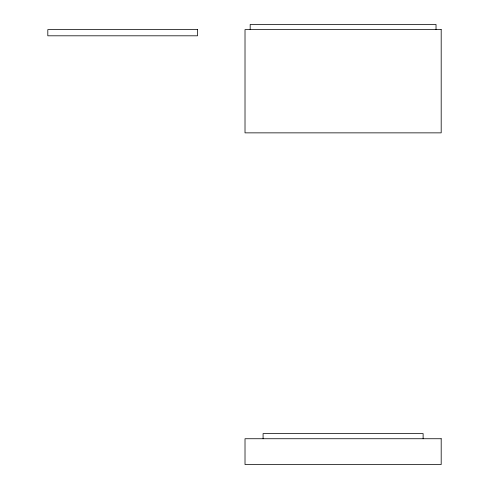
<?xml version="1.0" encoding="UTF-8"?>
<svg xmlns="http://www.w3.org/2000/svg" width="489" height="489" viewBox="0 0 489 489"><rect width="100%" height="100%" fill="white"/><g stroke="black" fill="none" stroke-linecap="round" stroke-linejoin="round"><path stroke-width="0.73" d="M436.029 29.615L436.029 24.45L250.179 24.45L250.179 29.615M423.119 438.737L423.119 433.578L263.082 433.578L263.082 438.737M197.519 29.615L47.812 29.615L47.812 35.807L197.519 35.807L197.519 29.615M441.188 29.615L245.013 29.615L245.013 132.861L441.188 132.861L441.188 29.615M441.188 438.737L245.013 438.737L245.013 464.55L441.188 464.55L441.188 438.737"/></g></svg>
